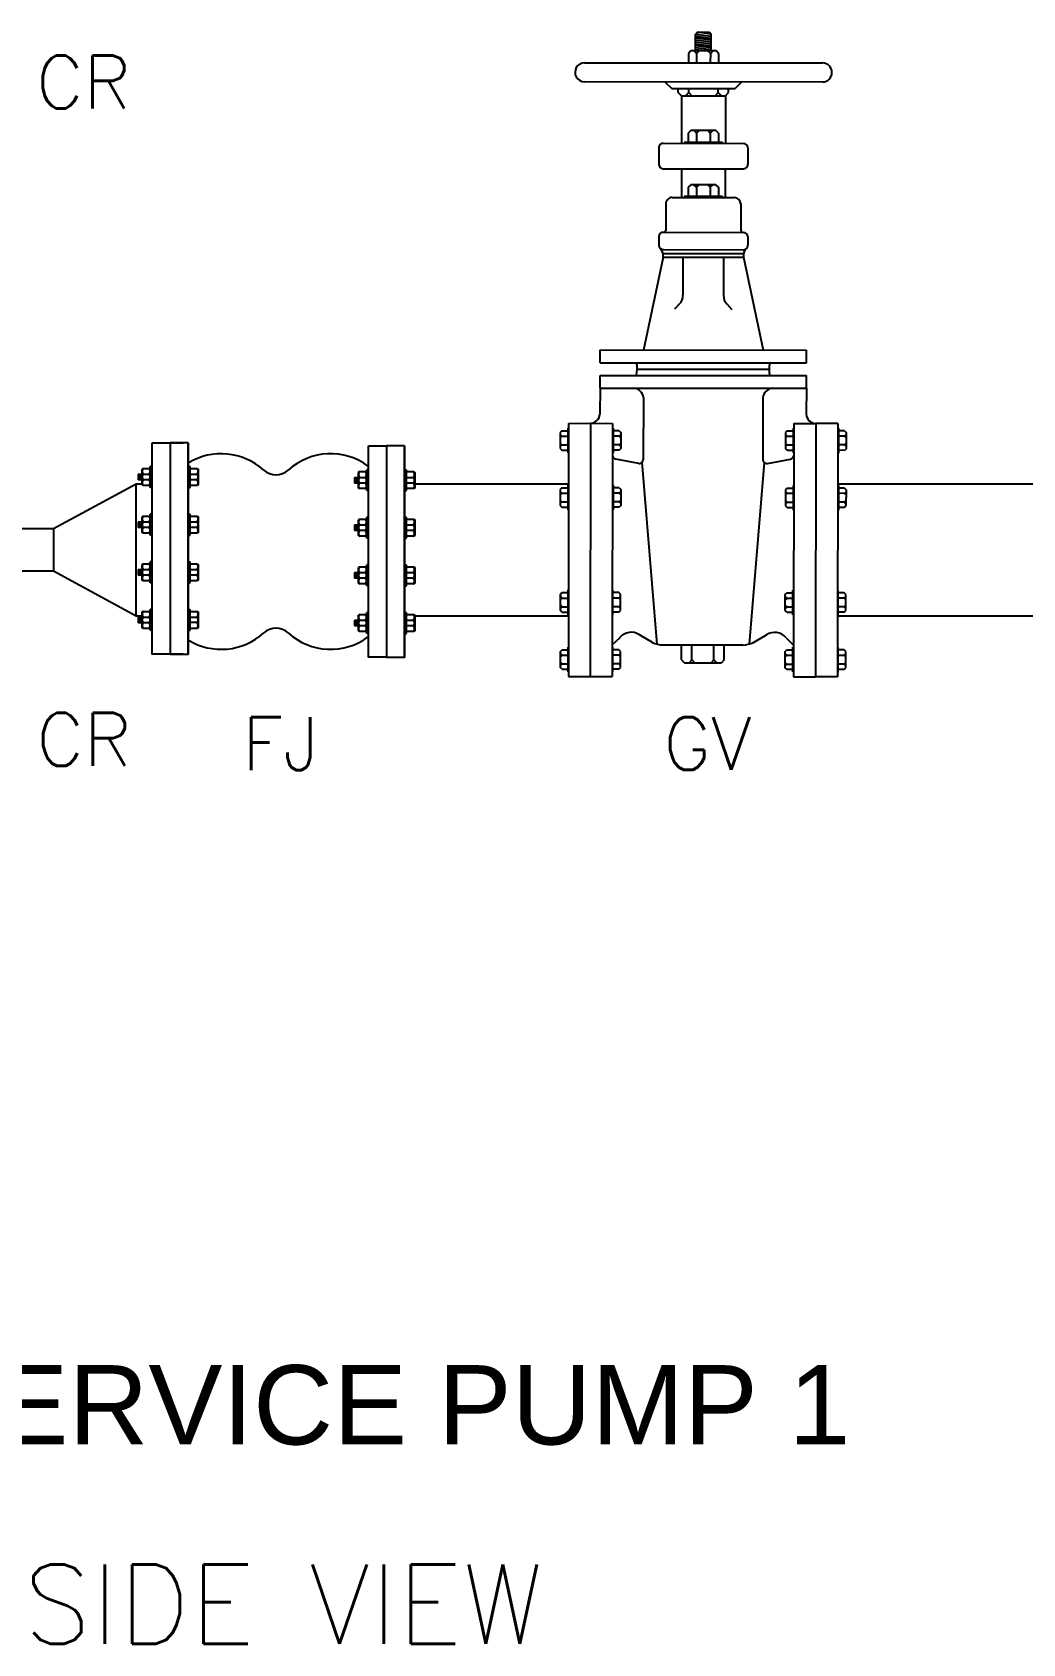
# Model space of a CAD drawing. Header units: inches. Extents: x 72601 to 92539, y -26779 to -15965.
# Drawn here: x 81039 to 81975, y -19806 to -18282 of the extents above; entities that cross this region are included whole.
import ezdxf

# ---------------------------------------------------------------- set-up
doc = ezdxf.new("R2010")
doc.units = ezdxf.units.IN
doc.header["$MEASUREMENT"] = 0
doc.layers.add('FENCE', color=1, linetype='Continuous')
doc.layers.add('M-X-BKGD', color=8, linetype='Continuous')
doc.styles.add('SIMS', font='simplex.shx')
doc.styles.get("Standard").update_dxf_attribs({"font": 'arial.ttf'})

msp = doc.modelspace()

# ---------------------------------------------------------------- linework, layer by layer
at = {"layer": 'M-X-BKGD', "linetype": 'Continuous'}
for p, q in [((81667.9, -18281.9), (81666.1, -18283.7)), ((81666.1, -18299.6), (81666.1, -18283.7)), ((81680.3, -18283.6), (81667.9, -18281.9)), ((81667.9, -18281.9), (81679.1, -18281.9)), ((81679.1, -18281.9), (81680.9, -18283.7)), ((81680.9, -18299.6), (81680.9, -18283.7)), ((81666.7, -18283.8), (81680.3, -18285.6)), ((81666.7, -18285.5), (81680.3, -18287.4)), ((81666.7, -18287.3), (81680.3, -18289.2)), ((81666.7, -18289.1), (81680.3, -18291)), ((81666.7, -18290.9), (81680.3, -18292.8)), ((81666.7, -18292.7), (81680.3, -18294.6)), ((81666.7, -18294.5), (81680.3, -18296.4)), ((81666.7, -18296.3), (81680.3, -18298.2)), ((81666.7, -18298.1), (81677.3, -18299.6)), ((81561, -18310.7), (81786, -18310.9)), ((81661.6, -18299.6), (81659.2, -18302)), ((81659.2, -18302), (81659.2, -18310.8)), ((81685.4, -18299.6), (81661.6, -18299.6)), ((81667, -18302), (81664.6, -18299.6)), ((81667, -18302), (81669.4, -18299.6)), ((81667, -18302), (81667, -18310.8)), ((81680, -18302), (81677.6, -18299.6)), ((81680, -18302), (81679.9, -18310.8)), ((81680, -18302), (81682.3, -18299.6)), ((81687.8, -18302), (81685.4, -18299.6)), ((81687.8, -18302), (81687.8, -18310.8)), ((81561, -18328.6), (81786, -18328.8)), ((81637.1, -18328.7), (81643.5, -18335.1)), ((81709.9, -18328.8), (81703.5, -18335.2)), ((81643.5, -18335.1), (81703.5, -18335.2)), ((81649.7, -18339), (81649.7, -18335.2)), ((81652.7, -18341.9), (81649.7, -18339)), ((81652.7, -18341.9), (81694.2, -18342)), ((81652.7, -18341.9), (81652.7, -18387)), ((81659.5, -18339), (81656.5, -18342)), ((81659.5, -18339), (81659.5, -18335.2)), ((81659.5, -18339), (81662.5, -18342)), ((81687.4, -18339), (81684.4, -18342)), ((81687.4, -18339), (81687.4, -18335.2)), ((81687.4, -18339), (81690.4, -18342)), ((81694.2, -18342), (81697.2, -18339)), ((81694.2, -18342), (81694.2, -18387)), ((81697.2, -18339), (81697.2, -18335.2)), ((81661.5, -18374.8), (81659.1, -18377.2)), ((81685.3, -18374.8), (81661.5, -18374.8)), ((81667, -18377.2), (81664.6, -18374.8)), ((81667, -18377.2), (81669.3, -18374.8)), ((81679.9, -18377.2), (81677.5, -18374.8)), ((81679.9, -18377.2), (81682.3, -18374.8)), ((81687.7, -18377.2), (81685.3, -18374.8)), ((81635.5, -18386.9), (81711.3, -18387)), ((81691.6, -18386.1), (81655.2, -18386)), ((81655.2, -18386), (81655.2, -18387)), ((81659.1, -18377.2), (81659.1, -18386)), ((81667, -18377.2), (81666.9, -18386)), ((81679.9, -18377.2), (81679.9, -18386)), ((81687.7, -18377.2), (81687.7, -18386.1)), ((81691.6, -18386.1), (81691.6, -18387)), ((81631.3, -18391.1), (81631.3, -18406.7)), ((81715.5, -18391.2), (81715.5, -18406.8)), ((81635.5, -18410.9), (81711.3, -18410.9)), ((81652.6, -18410.9), (81652.6, -18438.2)), ((81694.1, -18410.9), (81694.1, -18438.2)), ((81661.5, -18426), (81659.1, -18428.4)), ((81659.1, -18428.4), (81659.1, -18437.2)), ((81685.3, -18426.1), (81661.5, -18426)), ((81666.9, -18428.4), (81664.5, -18426)), ((81666.9, -18428.4), (81669.3, -18426)), ((81666.9, -18428.4), (81666.9, -18437.2)), ((81679.8, -18428.4), (81677.5, -18426)), ((81679.8, -18428.4), (81682.2, -18426.1)), ((81679.8, -18428.4), (81679.8, -18437.3)), ((81687.7, -18428.4), (81685.3, -18426.1)), ((81687.7, -18428.4), (81687.7, -18437.3)), ((81638, -18444.1), (81637.9, -18469.3)), ((81644, -18438.2), (81702.8, -18438.2)), ((81691.6, -18437.3), (81655.2, -18437.2)), ((81655.2, -18437.2), (81655.2, -18438.2)), ((81691.6, -18437.3), (81691.6, -18438.2)), ((81708.8, -18444.2), (81708.7, -18469.4)), ((81631.2, -18475.2), (81631.2, -18483.2)), ((81635.4, -18471), (81711.3, -18471.1)), ((81715.4, -18475.3), (81715.4, -18483.3)), ((81635.4, -18494.5), (81616.7, -18582.4)), ((81635.2, -18491), (81711.4, -18491)), ((81635.4, -18487.4), (81711.2, -18487.5)), ((81635.4, -18494.5), (81711.2, -18494.6)), ((81654.1, -18494.5), (81654.1, -18530.6)), ((81692.5, -18494.6), (81692.5, -18530.7)), ((81711.2, -18494.6), (81729.8, -18582.5)), ((81650.9, -18538.7), (81646.2, -18543.8)), ((81695.6, -18538.7), (81700.3, -18543.9)), ((81575.7, -18582.3), (81770.8, -18582.5)), ((81575.7, -18594.3), (81575.7, -18582.3)), ((81770.8, -18594.5), (81770.8, -18582.5)), ((81575.7, -18594.3), (81770.8, -18594.5)), ((81610.9, -18600.3), (81735.6, -18600.4)), ((81575.7, -18618.3), (81575.6, -18642.9)), ((81575.7, -18606.3), (81770.8, -18606.5)), ((81575.7, -18618.3), (81575.7, -18606.3)), ((81575.7, -18618.3), (81770.8, -18618.4)), ((81770.8, -18618.4), (81770.7, -18643.1)), ((81770.8, -18618.4), (81770.8, -18606.5)), ((81616.7, -18627.3), (81616.6, -18685.6)), ((81729.7, -18627.4), (81729.7, -18685.7)), ((81539.6, -18658.6), (81538, -18660.2)), ((81538, -18660.2), (81538.1, -18675.4)), ((81539.6, -18663.7), (81538, -18662.1)), ((81539.6, -18663.7), (81538, -18665.2)), ((81539.6, -18658.6), (81545.2, -18658.6)), ((81539.6, -18663.7), (81545.2, -18663.7)), ((81545.2, -18656.1), (81545.8, -18656.1)), ((81545.2, -18656.1), (81545.2, -18679.5)), ((81545.8, -18651.7), (81566.6, -18651.6)), ((81545.8, -18651.7), (81546, -18891)), ((81566.6, -18651.6), (81566.4, -18891)), ((81566.6, -18651.6), (81566.4, -18891)), ((81566.6, -18651.6), (81587.5, -18651.7)), ((81587.5, -18651.7), (81587.3, -18891)), ((81588.1, -18656.1), (81587.5, -18656.1)), ((81588.1, -18656.1), (81588, -18679.5)), ((81593.7, -18658.6), (81588.1, -18658.6)), ((81593.7, -18663.7), (81588.1, -18663.7)), ((81593.7, -18658.6), (81595.2, -18660.2)), ((81593.7, -18663.7), (81595.2, -18662.1)), ((81593.7, -18663.7), (81595.2, -18665.2)), ((81595.2, -18660.2), (81595.2, -18675.4)), ((81752.6, -18658.8), (81751.1, -18660.3)), ((81751.1, -18660.3), (81751.1, -18675.6)), ((81752.6, -18663.8), (81751.1, -18662.3)), ((81752.6, -18663.8), (81751.1, -18665.3)), ((81752.6, -18658.8), (81758.3, -18658.8)), ((81752.6, -18663.8), (81758.3, -18663.8)), ((81758.3, -18656.3), (81758.2, -18679.6)), ((81758.3, -18656.3), (81758.9, -18656.3)), ((81758.9, -18651.8), (81758.7, -18891.2)), ((81758.9, -18651.8), (81779.7, -18651.8)), ((81779.7, -18651.8), (81779.5, -18891.2)), ((81779.7, -18651.8), (81779.5, -18891.2)), ((81800.5, -18651.8), (81779.7, -18651.8)), ((81800.5, -18651.8), (81800.3, -18891.2)), ((81801.1, -18656.3), (81800.5, -18656.3)), ((81801.1, -18656.3), (81801.1, -18679.7)), ((81806.8, -18658.8), (81801.1, -18658.8)), ((81806.8, -18663.9), (81801.1, -18663.8)), ((81806.8, -18658.8), (81808.3, -18660.4)), ((81806.8, -18663.9), (81808.3, -18662.3)), ((81806.8, -18663.9), (81808.3, -18665.4)), ((81808.3, -18660.4), (81808.3, -18675.6)), ((81169.2, -18670), (81169.2, -18870)), ((81539.6, -18671.9), (81538, -18670.4)), ((81539.6, -18671.9), (81538.1, -18673.5)), ((81538.1, -18675.4), (81539.6, -18677)), ((81539.6, -18671.9), (81545.2, -18671.9)), ((81539.6, -18677), (81545.2, -18677)), ((81545.2, -18679.5), (81545.8, -18679.5)), ((81588, -18679.5), (81587.5, -18679.5)), ((81593.7, -18671.9), (81588.1, -18671.9)), ((81593.7, -18677), (81588.1, -18677)), ((81593.7, -18671.9), (81595.2, -18670.4)), ((81593.7, -18671.9), (81595.2, -18673.5)), ((81595.2, -18675.4), (81593.7, -18677)), ((81752.6, -18672.1), (81751.1, -18670.6)), ((81752.6, -18672.1), (81751.1, -18673.6)), ((81751.1, -18675.6), (81752.6, -18677.1)), ((81752.6, -18672.1), (81758.3, -18672.1)), ((81752.6, -18677.1), (81758.2, -18677.1)), ((81758.2, -18679.6), (81758.8, -18679.6)), ((81801.1, -18679.7), (81800.5, -18679.7)), ((81806.8, -18672.1), (81801.1, -18672.1)), ((81806.8, -18677.2), (81801.1, -18677.1)), ((81806.8, -18672.1), (81808.3, -18670.6)), ((81806.8, -18672.1), (81808.3, -18673.7)), ((81808.3, -18675.6), (81806.8, -18677.2)), ((81143.3, -18694.4), (81142.7, -18695)), ((81142.7, -18709.9), (81142.7, -18695)), ((81143.3, -18694.4), (81149.8, -18694.4)), ((81149.8, -18694.4), (81150.4, -18695)), ((81150.4, -18712.3), (81150.4, -18692.6)), ((81152.2, -18692.6), (81150.4, -18692.6)), ((81150.4, -18695), (81150.4, -18709.9)), ((81186.2, -18692.6), (81188, -18692.6)), ((81188, -18712.3), (81188, -18692.6)), ((81188.7, -18694.4), (81188, -18695)), ((81188.7, -18694.4), (81195.1, -18694.4)), ((81195.1, -18694.4), (81195.8, -18695)), ((81195.8, -18695), (81195.8, -18709.9)), ((81612.3, -18689.5), (81590.6, -18685.4)), ((81615.3, -18688.5), (81629.4, -18860.3)), ((81731, -18688.6), (81716.6, -18860.3)), ((81733.9, -18689.6), (81755.7, -18685.6)), ((81138.8, -18699.8), (81142.7, -18699.8)), ((81142.7, -18705.2), (81138.8, -18705.2)), ((81143.3, -18710.5), (81142.7, -18709.9)), ((81144, -18699.8), (81149.1, -18699.8)), ((81149.1, -18705.2), (81144, -18705.2)), ((81150.4, -18709.9), (81149.8, -18710.5)), ((81188, -18699.8), (81194.5, -18699.8)), ((81194.5, -18705.1), (81188, -18705.1)), ((81188.7, -18710.5), (81188, -18709.9)), ((81195.8, -18709.9), (81195.1, -18710.5)), ((81343.5, -18702.7), (81347.3, -18702.7)), ((81347.3, -18708.1), (81343.5, -18708.1)), ((81347.9, -18697.3), (81347.3, -18698)), ((81347.3, -18712.8), (81347.3, -18698)), ((81347.9, -18697.3), (81354.4, -18697.3)), ((81348.6, -18702.7), (81353.7, -18702.7)), ((81353.7, -18708.1), (81348.6, -18708.1)), ((81354.4, -18697.3), (81355, -18698)), ((81355, -18715.2), (81355, -18695.5)), ((81356.8, -18695.5), (81355, -18695.5)), ((81355, -18698), (81355, -18712.8)), ((81390.9, -18695.5), (81392.6, -18695.5)), ((81392.6, -18715.2), (81392.6, -18695.5)), ((81393.3, -18697.3), (81392.6, -18698)), ((81392.6, -18702.7), (81399.1, -18702.7)), ((81399.1, -18708.1), (81392.6, -18708.1)), ((81393.3, -18697.3), (81399.7, -18697.3)), ((81399.7, -18697.3), (81400.4, -18698)), ((81400.4, -18698), (81400.4, -18712.8)), ((81545.3, -18710.1), (81545.3, -18733.5)), ((81545.3, -18710.1), (81545.9, -18710.1)), ((81588, -18710.1), (81587.4, -18710.1)), ((81588, -18710.1), (81588, -18733.5)), ((81758.2, -18710.3), (81758.2, -18733.6)), ((81758.2, -18710.3), (81758.8, -18710.3)), ((81149.8, -18710.5), (81143.3, -18710.5)), ((81152.2, -18712.3), (81150.4, -18712.3)), ((81186.2, -18712.3), (81188, -18712.3)), ((81195.1, -18710.5), (81188.7, -18710.5)), ((81347.9, -18713.4), (81347.3, -18712.8)), ((81354.4, -18713.4), (81347.9, -18713.4)), ((81355, -18712.8), (81354.4, -18713.4)), ((81356.8, -18715.2), (81355, -18715.2)), ((81390.9, -18715.2), (81392.6, -18715.2)), ((81393.3, -18713.4), (81392.6, -18712.8)), ((81399.7, -18713.4), (81393.3, -18713.4)), ((81400.4, -18712.8), (81399.7, -18713.4)), ((81539.6, -18712.7), (81538.1, -18714.2)), ((81538.1, -18714.2), (81538.1, -18729.4)), ((81539.6, -18717.7), (81538.1, -18716.1)), ((81539.6, -18717.7), (81538.1, -18719.2)), ((81539.6, -18726), (81538.1, -18724.4)), ((81539.6, -18712.7), (81545.3, -18712.6)), ((81539.6, -18717.7), (81545.3, -18717.7)), ((81593.7, -18712.7), (81588, -18712.6)), ((81593.7, -18717.7), (81588, -18717.7)), ((81593.7, -18712.7), (81595.2, -18714.2)), ((81593.7, -18717.7), (81595.2, -18716.1)), ((81593.7, -18717.7), (81595.2, -18719.2)), ((81593.7, -18726), (81595.2, -18724.4)), ((81595.2, -18714.2), (81595.2, -18729.4)), ((81752.6, -18712.8), (81751, -18714.3)), ((81751, -18714.3), (81751, -18729.6)), ((81752.6, -18717.8), (81751, -18716.3)), ((81752.6, -18717.8), (81751, -18719.3)), ((81752.5, -18726.1), (81751, -18724.6)), ((81752.6, -18712.8), (81758.2, -18712.8)), ((81752.6, -18717.8), (81758.2, -18717.8)), ((81801.1, -18710.3), (81800.5, -18710.3)), ((81801.1, -18710.3), (81801.1, -18733.7)), ((81806.7, -18712.8), (81801.1, -18712.8)), ((81806.7, -18717.9), (81801.1, -18717.8)), ((81806.7, -18712.8), (81808.3, -18714.4)), ((81806.7, -18717.9), (81808.3, -18716.3)), ((81806.7, -18717.9), (81808.3, -18719.4)), ((81806.7, -18726.1), (81808.2, -18724.6)), ((81808.3, -18714.4), (81808.2, -18729.6)), ((81143.3, -18739.4), (81142.7, -18740)), ((81142.7, -18754.9), (81142.7, -18740)), ((81143.3, -18739.4), (81149.8, -18739.4)), ((81149.8, -18739.4), (81150.4, -18740)), ((81150.4, -18757.3), (81150.4, -18737.6)), ((81152.2, -18737.6), (81150.4, -18737.6)), ((81150.4, -18740), (81150.4, -18754.9)), ((81186.2, -18737.6), (81188, -18737.6)), ((81188, -18757.3), (81188, -18737.6)), ((81188.7, -18739.4), (81188, -18740)), ((81188.7, -18739.4), (81195.1, -18739.4)), ((81195.1, -18739.4), (81195.8, -18740)), ((81195.8, -18740), (81195.8, -18754.9)), ((81355, -18760.2), (81355, -18740.5)), ((81356.8, -18740.5), (81355, -18740.5)), ((81390.9, -18740.5), (81392.6, -18740.5)), ((81392.6, -18760.2), (81392.6, -18740.5)), ((81539.6, -18726), (81538.1, -18727.5)), ((81538.1, -18729.4), (81539.6, -18731)), ((81539.6, -18726), (81545.3, -18725.9)), ((81539.6, -18731), (81545.3, -18731)), ((81545.3, -18733.5), (81545.9, -18733.5)), ((81588, -18733.5), (81587.4, -18733.5)), ((81593.7, -18726), (81588, -18725.9)), ((81593.7, -18731), (81588, -18731)), ((81593.7, -18726), (81595.2, -18727.5)), ((81595.2, -18729.4), (81593.7, -18731)), ((81752.5, -18726.1), (81751, -18727.6)), ((81751, -18729.6), (81752.5, -18731.1)), ((81752.5, -18726.1), (81758.2, -18726.1)), ((81752.5, -18731.1), (81758.2, -18731.1)), ((81758.2, -18733.6), (81758.8, -18733.6)), ((81801.1, -18733.7), (81800.5, -18733.7)), ((81806.7, -18726.1), (81801.1, -18726.1)), ((81806.7, -18731.2), (81801.1, -18731.2)), ((81806.7, -18726.1), (81808.2, -18727.7)), ((81808.2, -18729.6), (81806.7, -18731.2)), ((81138.8, -18744.8), (81142.7, -18744.8)), ((81142.7, -18750.2), (81138.8, -18750.2)), ((81143.3, -18755.5), (81142.7, -18754.9)), ((81149.8, -18755.5), (81143.3, -18755.5)), ((81144, -18744.8), (81149.1, -18744.8)), ((81149.1, -18750.2), (81144, -18750.2)), ((81150.4, -18754.9), (81149.8, -18755.5)), ((81188, -18744.8), (81194.5, -18744.8)), ((81194.5, -18750.1), (81188, -18750.1)), ((81188.7, -18755.5), (81188, -18754.9)), ((81195.1, -18755.5), (81188.7, -18755.5)), ((81195.8, -18754.9), (81195.1, -18755.5)), ((81343.5, -18747.7), (81347.3, -18747.7)), ((81347.3, -18753.1), (81343.5, -18753.1)), ((81347.9, -18742.3), (81347.3, -18743)), ((81347.3, -18757.8), (81347.3, -18743)), ((81347.9, -18742.3), (81354.4, -18742.3)), ((81348.6, -18747.7), (81353.7, -18747.7)), ((81353.7, -18753.1), (81348.6, -18753.1)), ((81354.4, -18742.3), (81355, -18743)), ((81355, -18743), (81355, -18757.8)), ((81393.3, -18742.3), (81392.6, -18743)), ((81392.6, -18747.7), (81399.1, -18747.7)), ((81399.1, -18753.1), (81392.6, -18753.1)), ((81393.3, -18742.3), (81399.7, -18742.3)), ((81399.7, -18742.3), (81400.4, -18743)), ((81400.4, -18743), (81400.4, -18757.8)), ((81152.2, -18757.3), (81150.4, -18757.3)), ((81186.2, -18757.3), (81188, -18757.3)), ((81347.9, -18758.4), (81347.3, -18757.8)), ((81354.4, -18758.4), (81347.9, -18758.4)), ((81355, -18757.8), (81354.4, -18758.4)), ((81356.8, -18760.2), (81355, -18760.2)), ((81390.9, -18760.2), (81392.6, -18760.2)), ((81393.3, -18758.4), (81392.6, -18757.8)), ((81399.7, -18758.4), (81393.3, -18758.4)), ((81400.4, -18757.8), (81399.7, -18758.4)), ((81143.3, -18784.4), (81142.7, -18785)), ((81142.7, -18799.9), (81142.7, -18785)), ((81143.3, -18784.4), (81149.8, -18784.4)), ((81149.8, -18784.4), (81150.4, -18785)), ((81150.4, -18802.3), (81150.4, -18782.6)), ((81152.2, -18782.6), (81150.4, -18782.6)), ((81150.4, -18785), (81150.4, -18799.9)), ((81186.2, -18782.6), (81188, -18782.6)), ((81188, -18802.3), (81188, -18782.6)), ((81188.7, -18784.4), (81188, -18785)), ((81188.7, -18784.4), (81195.1, -18784.4)), ((81195.1, -18784.4), (81195.8, -18785)), ((81195.8, -18785), (81195.8, -18799.9)), ((81355, -18805.2), (81355, -18785.5)), ((81356.8, -18785.5), (81355, -18785.5)), ((81390.9, -18785.5), (81392.6, -18785.5)), ((81392.6, -18805.2), (81392.6, -18785.5)), ((81138.8, -18789.8), (81142.7, -18789.8)), ((81142.7, -18795.2), (81138.8, -18795.2)), ((81143.3, -18800.5), (81142.7, -18799.9)), ((81149.8, -18800.5), (81143.3, -18800.5)), ((81144, -18789.8), (81149.1, -18789.8)), ((81149.1, -18795.2), (81144, -18795.2)), ((81150.4, -18799.9), (81149.8, -18800.5)), ((81188, -18789.8), (81194.5, -18789.8)), ((81194.5, -18795.1), (81188, -18795.1)), ((81188.7, -18800.5), (81188, -18799.9)), ((81195.1, -18800.5), (81188.7, -18800.5)), ((81195.8, -18799.9), (81195.1, -18800.5)), ((81343.5, -18792.7), (81347.3, -18792.7)), ((81347.3, -18798.1), (81343.5, -18798.1)), ((81347.9, -18787.3), (81347.3, -18788)), ((81347.3, -18802.8), (81347.3, -18788)), ((81347.9, -18787.3), (81354.4, -18787.3)), ((81348.6, -18792.7), (81353.7, -18792.7)), ((81353.7, -18798.1), (81348.6, -18798.1)), ((81354.4, -18787.3), (81355, -18788)), ((81355, -18788), (81355, -18802.8)), ((81393.3, -18787.3), (81392.6, -18788)), ((81392.6, -18792.7), (81399.1, -18792.7)), ((81399.1, -18798.1), (81392.6, -18798.1)), ((81393.3, -18787.3), (81399.7, -18787.3)), ((81399.7, -18787.3), (81400.4, -18788)), ((81400.4, -18788), (81400.4, -18802.8)), ((81152.2, -18802.3), (81150.4, -18802.3)), ((81186.2, -18802.3), (81188, -18802.3)), ((81347.9, -18803.4), (81347.3, -18802.8)), ((81354.4, -18803.4), (81347.9, -18803.4)), ((81355, -18802.8), (81354.4, -18803.4)), ((81356.8, -18805.2), (81355, -18805.2)), ((81390.9, -18805.2), (81392.6, -18805.2)), ((81393.3, -18803.4), (81392.6, -18802.8)), ((81399.7, -18803.4), (81393.3, -18803.4)), ((81400.4, -18802.8), (81399.7, -18803.4)), ((81538.2, -18813.3), (81539.7, -18811.7)), ((81538.2, -18828.5), (81538.2, -18813.3)), ((81539.7, -18816.8), (81538.2, -18815.2)), ((81539.7, -18816.8), (81538.2, -18818.3)), ((81539.7, -18811.7), (81545.4, -18811.7)), ((81539.7, -18816.8), (81545.4, -18816.8)), ((81545.4, -18809.2), (81546, -18809.2)), ((81545.4, -18832.6), (81545.4, -18809.2)), ((81587.9, -18809.2), (81587.3, -18809.2)), ((81587.9, -18832.6), (81587.9, -18809.2)), ((81593.6, -18811.7), (81587.9, -18811.7)), ((81593.6, -18816.8), (81587.9, -18816.8)), ((81595.1, -18813.3), (81593.6, -18811.7)), ((81593.6, -18816.8), (81595.1, -18815.2)), ((81593.6, -18816.8), (81595.1, -18818.3)), ((81595.1, -18828.5), (81595.1, -18813.3)), ((81750.9, -18813.4), (81752.5, -18811.9)), ((81750.9, -18828.7), (81750.9, -18813.4)), ((81752.5, -18816.9), (81750.9, -18815.4)), ((81752.5, -18816.9), (81750.9, -18818.4)), ((81752.5, -18811.9), (81758.1, -18811.9)), ((81752.5, -18816.9), (81758.1, -18816.9)), ((81758.1, -18809.4), (81758.7, -18809.4)), ((81758.1, -18832.7), (81758.1, -18809.4)), ((81801, -18809.4), (81800.4, -18809.4)), ((81801, -18832.8), (81801, -18809.4)), ((81806.6, -18811.9), (81801, -18811.9)), ((81806.6, -18817), (81801, -18816.9)), ((81808.2, -18813.5), (81806.6, -18811.9)), ((81806.6, -18817), (81808.2, -18815.4)), ((81806.6, -18817), (81808.2, -18818.5)), ((81808.2, -18828.7), (81808.2, -18813.5)), ((81143.3, -18829.4), (81142.7, -18830)), ((81142.7, -18844.9), (81142.7, -18830)), ((81143.3, -18829.4), (81149.8, -18829.4)), ((81149.8, -18829.4), (81150.4, -18830)), ((81150.4, -18847.3), (81150.4, -18827.6)), ((81152.2, -18827.6), (81150.4, -18827.6)), ((81150.4, -18830), (81150.4, -18844.9)), ((81186.2, -18827.6), (81188, -18827.6)), ((81188, -18847.3), (81188, -18827.6)), ((81188.7, -18829.4), (81188, -18830)), ((81188.7, -18829.4), (81195.1, -18829.4)), ((81195.1, -18829.4), (81195.8, -18830)), ((81195.8, -18830), (81195.8, -18844.9)), ((81355, -18850.2), (81355, -18830.5)), ((81356.8, -18830.5), (81355, -18830.5)), ((81390.9, -18830.5), (81392.6, -18830.5)), ((81392.6, -18850.2), (81392.6, -18830.5)), ((81539.7, -18825.1), (81538.2, -18823.5)), ((81539.7, -18825.1), (81538.2, -18826.6)), ((81539.7, -18830.1), (81538.2, -18828.5)), ((81539.7, -18825.1), (81545.4, -18825)), ((81539.7, -18830.1), (81545.4, -18830.1)), ((81593.6, -18825.1), (81587.9, -18825)), ((81593.6, -18830.1), (81587.9, -18830.1)), ((81593.6, -18825.1), (81595.1, -18823.5)), ((81593.6, -18825.1), (81595.1, -18826.6)), ((81593.6, -18830.1), (81595.1, -18828.5)), ((81752.5, -18825.2), (81750.9, -18823.7)), ((81752.5, -18825.2), (81750.9, -18826.7)), ((81752.5, -18830.2), (81750.9, -18828.7)), ((81752.5, -18825.2), (81758.1, -18825.2)), ((81752.5, -18830.2), (81758.1, -18830.2)), ((81806.6, -18825.2), (81801, -18825.2)), ((81806.6, -18830.3), (81801, -18830.3)), ((81806.6, -18825.2), (81808.2, -18823.7)), ((81806.6, -18825.2), (81808.2, -18826.8)), ((81806.6, -18830.3), (81808.2, -18828.7)), ((81138.8, -18834.8), (81142.7, -18834.8)), ((81142.7, -18840.2), (81138.8, -18840.2)), ((81143.3, -18845.5), (81142.7, -18844.9)), ((81149.8, -18845.5), (81143.3, -18845.5)), ((81144, -18834.8), (81149.1, -18834.8)), ((81149.1, -18840.2), (81144, -18840.2)), ((81150.4, -18844.9), (81149.8, -18845.5)), ((81152.2, -18847.3), (81150.4, -18847.3)), ((81186.2, -18847.3), (81188, -18847.3)), ((81188, -18834.8), (81194.5, -18834.8)), ((81194.5, -18840.1), (81188, -18840.1)), ((81188.7, -18845.5), (81188, -18844.9)), ((81195.1, -18845.5), (81188.7, -18845.5)), ((81195.8, -18844.9), (81195.1, -18845.5)), ((81343.5, -18837.7), (81347.3, -18837.7)), ((81347.3, -18843.1), (81343.5, -18843.1)), ((81347.9, -18832.3), (81347.3, -18833)), ((81347.3, -18847.8), (81347.3, -18833)), ((81347.9, -18832.3), (81354.4, -18832.3)), ((81348.6, -18837.7), (81353.7, -18837.7)), ((81353.7, -18843.1), (81348.6, -18843.1)), ((81354.4, -18832.3), (81355, -18833)), ((81355, -18833), (81355, -18847.8)), ((81393.3, -18832.3), (81392.6, -18833)), ((81392.6, -18837.7), (81399.1, -18837.7)), ((81399.1, -18843.1), (81392.6, -18843.1)), ((81393.3, -18832.3), (81399.7, -18832.3)), ((81399.7, -18832.3), (81400.4, -18833)), ((81400.4, -18833), (81400.4, -18847.8)), ((81545.4, -18832.6), (81546, -18832.6)), ((81587.9, -18832.6), (81587.3, -18832.6)), ((81758.1, -18832.7), (81758.7, -18832.7)), ((81801, -18832.8), (81800.4, -18832.8)), ((81347.9, -18848.4), (81347.3, -18847.8)), ((81354.4, -18848.4), (81347.9, -18848.4)), ((81355, -18847.8), (81354.4, -18848.4)), ((81356.8, -18850.2), (81355, -18850.2)), ((81390.9, -18850.2), (81392.6, -18850.2)), ((81393.3, -18848.4), (81392.6, -18847.8)), ((81399.7, -18848.4), (81393.3, -18848.4)), ((81400.4, -18847.8), (81399.7, -18848.4)), ((81594.4, -18854.3), (81587.3, -18861.1)), ((81625.2, -18858.7), (81612.9, -18851.6)), ((81635.2, -18861.2), (81710.8, -18861.2)), ((81652.8, -18875.4), (81652.8, -18861.2)), ((81662.6, -18875.4), (81662.6, -18861.2)), ((81683.3, -18875.4), (81683.3, -18861.2)), ((81693.2, -18875.4), (81693.2, -18861.2)), ((81720.7, -18858.8), (81733.1, -18851.7)), ((81751.6, -18854.4), (81758.7, -18861.3)), ((81538.2, -18867.3), (81539.8, -18865.8)), ((81538.2, -18882.5), (81538.2, -18867.3)), ((81539.8, -18870.8), (81538.2, -18869.2)), ((81539.8, -18870.8), (81538.2, -18872.3)), ((81539.8, -18879.1), (81538.2, -18877.5)), ((81539.8, -18865.8), (81545.4, -18865.7)), ((81539.8, -18870.8), (81545.4, -18870.8)), ((81545.4, -18886.6), (81545.4, -18863.2)), ((81545.4, -18863.2), (81546, -18863.2)), ((81587.9, -18863.2), (81587.3, -18863.2)), ((81587.9, -18886.6), (81587.9, -18863.2)), ((81593.5, -18865.8), (81587.9, -18865.7)), ((81593.5, -18870.8), (81587.9, -18870.8)), ((81595.1, -18867.3), (81593.5, -18865.8)), ((81593.5, -18870.8), (81595.1, -18869.2)), ((81593.5, -18870.8), (81595.1, -18872.3)), ((81593.5, -18879.1), (81595.1, -18877.5)), ((81595, -18882.5), (81595.1, -18867.3)), ((81652.8, -18875.4), (81655.8, -18878.4)), ((81662.6, -18875.4), (81659.6, -18878.4)), ((81662.6, -18875.4), (81665.6, -18878.4)), ((81683.3, -18875.4), (81680.3, -18878.4)), ((81683.3, -18875.4), (81686.3, -18878.4)), ((81693.2, -18875.4), (81690.2, -18878.4)), ((81750.9, -18867.4), (81752.4, -18865.9)), ((81750.9, -18882.7), (81750.9, -18867.4)), ((81752.4, -18870.9), (81750.9, -18869.4)), ((81752.4, -18870.9), (81750.9, -18872.4)), ((81752.4, -18879.2), (81750.9, -18877.7)), ((81752.4, -18865.9), (81758.1, -18865.9)), ((81752.4, -18870.9), (81758.1, -18870.9)), ((81758.1, -18863.4), (81758.7, -18863.4)), ((81758.1, -18886.7), (81758.1, -18863.4)), ((81800.9, -18863.4), (81800.3, -18863.4)), ((81800.9, -18886.8), (81800.9, -18863.4)), ((81806.6, -18865.9), (81800.9, -18865.9)), ((81806.6, -18871), (81800.9, -18871)), ((81808.1, -18867.5), (81806.6, -18865.9)), ((81806.6, -18871), (81808.1, -18869.4)), ((81806.6, -18871), (81808.1, -18872.5)), ((81806.6, -18879.2), (81808.1, -18877.7)), ((81808.1, -18882.7), (81808.1, -18867.5)), ((81539.8, -18879.1), (81538.2, -18880.6)), ((81539.8, -18884.1), (81538.2, -18882.5)), ((81539.8, -18879.1), (81545.4, -18879)), ((81539.8, -18884.1), (81545.4, -18884.1)), ((81545.4, -18886.6), (81546, -18886.6)), ((81546, -18891), (81566.9, -18891)), ((81566.4, -18891), (81587.3, -18891)), ((81587.9, -18886.6), (81587.3, -18886.6)), ((81593.5, -18879.1), (81587.9, -18879)), ((81593.5, -18884.1), (81587.9, -18884.1)), ((81593.5, -18879.1), (81595, -18880.6)), ((81593.5, -18884.1), (81595, -18882.5)), ((81690.2, -18878.4), (81655.8, -18878.4)), ((81752.4, -18879.2), (81750.9, -18880.7)), ((81752.4, -18884.2), (81750.9, -18882.7)), ((81752.4, -18879.2), (81758.1, -18879.2)), ((81752.4, -18884.2), (81758.1, -18884.2)), ((81758.1, -18886.7), (81758.7, -18886.7)), ((81758.7, -18891.2), (81779.5, -18891.2)), ((81800.3, -18891.2), (81779.5, -18891.2)), ((81800.9, -18886.8), (81800.3, -18886.8)), ((81806.6, -18879.2), (81800.9, -18879.2)), ((81806.6, -18884.3), (81800.9, -18884.3)), ((81806.6, -18879.2), (81808.1, -18880.8)), ((81806.6, -18884.3), (81808.1, -18882.7))]:
    msp.add_line(p, q, dxfattribs=at)
at = {"layer": 'M-X-BKGD'}
for p, q in [((81156.9, -18670), (81181.6, -18670)), ((81186.2, -18670), (81186.2, -18710)), ((81186.2, -18670), (81186.2, -18680)), ((81390.9, -18672.9), (81390.9, -18712.9)), ((81390.9, -18672.9), (81390.9, -18682.9)), ((81186.2, -18680), (81186.2, -18725)), ((81356.8, -18853.3), (81356.8, -18692.4)), ((81390.9, -18682.9), (81390.9, -18727.9)), ((81058.8, -18751.2), (81136.9, -18708.8)), ((81136.9, -18833.8), (81136.9, -18708.8)), ((81136.9, -18708.8), (81142.7, -18708.8)), ((81138.8, -18699.8), (81138.8, -18705.2)), ((81186.2, -18710), (81186.2, -18750)), ((81343.5, -18702.7), (81343.5, -18708.1)), ((81400.4, -18708.9), (81545.3, -18708.9)), ((81800.4, -18709), (82070.5, -18709)), ((81186.2, -18725), (81186.2, -18770)), ((81390.9, -18712.9), (81390.9, -18752.9)), ((81545.9, -18721.4), (81545.9, -18821.4)), ((81390.9, -18727.9), (81390.9, -18772.9)), ((81018.8, -18751.2), (81058.8, -18751.2)), ((81058.8, -18751.2), (81058.8, -18791.2)), ((81138.8, -18744.8), (81138.8, -18750.2)), ((81186.2, -18750), (81186.2, -18790)), ((81343.5, -18747.7), (81343.5, -18753.1)), ((81390.9, -18752.9), (81390.9, -18792.9)), ((81186.2, -18770), (81186.2, -18815)), ((81390.9, -18772.9), (81390.9, -18817.9)), ((81018.8, -18791.2), (81058.8, -18791.2)), ((81058.8, -18791.2), (81136.9, -18833.8)), ((81138.8, -18789.8), (81138.8, -18795.2)), ((81186.2, -18790), (81186.2, -18830)), ((81343.5, -18792.7), (81343.5, -18798.1)), ((81390.9, -18792.9), (81390.9, -18832.9)), ((81186.2, -18815), (81186.2, -18860)), ((81186.2, -18830), (81186.2, -18870)), ((81390.9, -18817.9), (81390.9, -18862.9)), ((81136.9, -18833.8), (81142.7, -18833.8)), ((81138.8, -18834.8), (81138.8, -18840.2)), ((81343.5, -18837.7), (81343.5, -18843.1)), ((81390.9, -18832.9), (81390.9, -18872.9)), ((81546, -18833.9), (81400.4, -18833.9)), ((82070.5, -18833.9), (81801, -18833.9)), ((81186.2, -18860), (81186.2, -18870)), ((81181.6, -18870), (81156.9, -18870)), ((81390.9, -18862.9), (81390.9, -18872.9))]:
    msp.add_line(p, q, dxfattribs=at)
for points in [[(81152.2, -18670), (81169.2, -18670), (81169.2, -18869.9), (81152.2, -18869.9)], [(81186.2, -18670), (81169.2, -18670), (81169.2, -18869.9), (81186.2, -18869.9)], [(81356.8, -18672.9), (81373.8, -18672.9), (81373.8, -18872.8), (81356.8, -18872.8)], [(81356.8, -18672.9), (81373.8, -18672.9), (81373.8, -18872.8), (81356.8, -18872.8)], [(81390.9, -18672.9), (81373.8, -18672.9), (81373.8, -18872.8), (81390.9, -18872.8)], [(81390.9, -18672.9), (81373.8, -18672.9), (81373.8, -18872.8), (81390.9, -18872.8)]]:
    msp.add_lwpolyline(points, close=True, dxfattribs=at)
at = {"layer": 'M-X-BKGD', "linetype": 'Continuous'}
for centre, radius, start, end in [((81561, -18319.7), 8.98, 89.9481, 269.9481), ((81786, -18319.9), 8.98, 269.9481, 89.9481), ((81635.5, -18391.1), 4.19, 89.9481, 179.9481), ((81711.3, -18391.2), 4.19, 359.9481, 89.9481), ((81635.5, -18406.7), 4.19, 179.9481, 269.9481), ((81711.3, -18406.8), 4.19, 269.9481, 359.9481), ((81643.9, -18444.1), 5.98, 89.9481, 179.9481), ((81702.8, -18444.2), 5.98, 359.9481, 89.9481), ((81635.4, -18475.2), 4.19, 89.9481, 179.9481), ((81635.5, -18468.5), 2.51, 279.372, 342.55), ((81711.1, -18468.6), 2.51, 197.3463, 260.5243), ((81711.2, -18475.3), 4.19, 359.9481, 89.9481), ((81635.4, -18483.2), 4.19, 179.9481, 269.9481), ((81625.8, -18493.3), 9.72, 352.6067, 46.5588), ((81711.2, -18483.3), 4.19, 269.9481, 359.9481), ((81720.9, -18493.3), 9.72, 133.3375, 187.2896), ((81642.1, -18530.6), 12, 317.4269, 359.9481), ((81704.4, -18530.7), 12, 179.9481, 222.4694), ((81583.3, -18600.3), 27.5, 347.3954, 12.5009), ((81763.1, -18600.5), 27.5, 167.3954, 192.5009), ((81606.5, -18628.5), 10.3, 6.5036, 83.6574), ((81739.9, -18628.6), 10.3, 96.2389, 173.3927), ((81566.3, -18642.3), 9.32, 271.951, 356.5175), ((81780, -18642.5), 9.32, 183.3788, 267.9453), ((81146.2, -18697.1), 3.48, 129.3849, 230.6151), ((81146.9, -18697.1), 3.48, 309.3849, 50.6151), ((81217.5, -18740.1), 59.7, 47.6861, 121.5219), ((81192.3, -18697.1), 3.48, 309.3849, 50.6151), ((81320.9, -18740.1), 59.7, 53.0328, 132.3139), ((81591.8, -18681.3), 4.33, 184.3421, 253.786), ((81612.7, -18685.6), 3.95, 265.3494, 358.9141), ((81733.6, -18685.7), 3.95, 180.9822, 274.5469), ((81754.5, -18681.4), 4.33, 286.1103, 355.5542), ((81152.5, -18700.2), 12.8, 178.1407, 202.6587), ((81152.5, -18700.2), 12.2, 178.1407, 203.9319), ((81152.5, -18700.2), 11.5, 178.1407, 205.3626), ((81152.5, -18700.2), 10.9, 178.1407, 205.6381), ((81152.5, -18700.2), 10.2, 178.1407, 196.5975), ((81146.2, -18702.5), 3.48, 129.3849, 230.6151), ((81146.2, -18707.8), 3.48, 129.3849, 230.6151), ((81146.9, -18702.5), 3.48, 309.3849, 50.6151), ((81146.9, -18707.8), 3.48, 309.3849, 50.6151), ((81192.3, -18702.5), 3.48, 309.3849, 50.6151), ((81192.3, -18707.8), 3.48, 309.3849, 50.6151), ((81269.2, -18682.6), 17.7, 229.1589, 310.8411), ((81357.1, -18703.1), 12.8, 178.1407, 202.6587), ((81357.1, -18703.1), 12.2, 178.1407, 203.9319), ((81357.1, -18703.1), 11.5, 178.1407, 205.3626), ((81357.1, -18703.1), 10.9, 178.1407, 205.6381), ((81357.1, -18703.1), 10.2, 178.1407, 196.5975), ((81350.8, -18700), 3.48, 129.3849, 230.6151), ((81350.8, -18705.4), 3.48, 129.3849, 230.6151), ((81350.8, -18710.8), 3.48, 129.3849, 230.6151), ((81351.5, -18700), 3.48, 309.3849, 50.6151), ((81351.5, -18705.4), 3.48, 309.3849, 50.6151), ((81351.5, -18710.8), 3.48, 309.3849, 50.6151), ((81396.9, -18700), 3.48, 309.3849, 50.6151), ((81396.9, -18705.4), 3.48, 309.3849, 50.6151), ((81396.9, -18710.8), 3.48, 309.3849, 50.6151), ((81146.2, -18742.1), 3.48, 129.3849, 230.6151), ((81146.9, -18742.1), 3.48, 309.3849, 50.6151), ((81192.3, -18742.1), 3.48, 309.3849, 50.6151), ((81152.5, -18745.2), 12.8, 178.1407, 202.6587), ((81152.5, -18745.2), 12.2, 178.1407, 203.9319), ((81152.5, -18745.2), 11.5, 178.1407, 205.3626), ((81152.5, -18745.2), 10.9, 178.1407, 205.6381), ((81152.5, -18745.2), 10.2, 178.1407, 196.5975), ((81146.2, -18747.5), 3.48, 129.3849, 230.6151), ((81146.2, -18752.8), 3.48, 129.3849, 230.6151), ((81146.9, -18747.5), 3.48, 309.3849, 50.6151), ((81146.9, -18752.8), 3.48, 309.3849, 50.6151), ((81192.3, -18747.5), 3.48, 309.3849, 50.6151), ((81192.3, -18752.8), 3.48, 309.3849, 50.6151), ((81357.1, -18748.1), 12.8, 178.1407, 202.6587), ((81357.1, -18748.1), 12.2, 178.1407, 203.9319), ((81357.1, -18748.1), 11.5, 178.1407, 205.3626), ((81357.1, -18748.1), 10.9, 178.1407, 205.6381), ((81357.1, -18748.1), 10.2, 178.1407, 196.5975), ((81350.8, -18745), 3.48, 129.3849, 230.6151), ((81350.8, -18750.4), 3.48, 129.3849, 230.6151), ((81350.8, -18755.8), 3.48, 129.3849, 230.6151), ((81351.5, -18745), 3.48, 309.3849, 50.6151), ((81351.5, -18750.4), 3.48, 309.3849, 50.6151), ((81351.5, -18755.8), 3.48, 309.3849, 50.6151), ((81396.9, -18745), 3.48, 309.3849, 50.6151), ((81396.9, -18750.4), 3.48, 309.3849, 50.6151), ((81396.9, -18755.8), 3.48, 309.3849, 50.6151), ((81146.2, -18787.1), 3.48, 129.3849, 230.6151), ((81146.9, -18787.1), 3.48, 309.3849, 50.6151), ((81192.3, -18787.1), 3.48, 309.3849, 50.6151), ((81152.5, -18790.2), 12.8, 178.1407, 202.6587), ((81152.5, -18790.2), 12.2, 178.1407, 203.9319), ((81152.5, -18790.2), 11.5, 178.1407, 205.3626), ((81152.5, -18790.2), 10.9, 178.1407, 205.6381), ((81152.5, -18790.2), 10.2, 178.1407, 196.5975), ((81146.2, -18792.5), 3.48, 129.3849, 230.6151), ((81146.2, -18797.8), 3.48, 129.3849, 230.6151), ((81146.9, -18792.5), 3.48, 309.3849, 50.6151), ((81146.9, -18797.8), 3.48, 309.3849, 50.6151), ((81192.3, -18792.5), 3.48, 309.3849, 50.6151), ((81192.3, -18797.8), 3.48, 309.3849, 50.6151), ((81357.1, -18793.1), 12.8, 178.1407, 202.6587), ((81357.1, -18793.1), 12.2, 178.1407, 203.9319), ((81357.1, -18793.1), 11.5, 178.1407, 205.3626), ((81357.1, -18793.1), 10.9, 178.1407, 205.6381), ((81357.1, -18793.1), 10.2, 178.1407, 196.5975), ((81350.8, -18790), 3.48, 129.3849, 230.6151), ((81350.8, -18795.4), 3.48, 129.3849, 230.6151), ((81350.8, -18800.8), 3.48, 129.3849, 230.6151), ((81351.5, -18790), 3.48, 309.3849, 50.6151), ((81351.5, -18795.4), 3.48, 309.3849, 50.6151), ((81351.5, -18800.8), 3.48, 309.3849, 50.6151), ((81396.9, -18790), 3.48, 309.3849, 50.6151), ((81396.9, -18795.4), 3.48, 309.3849, 50.6151), ((81396.9, -18800.8), 3.48, 309.3849, 50.6151), ((81146.2, -18832.1), 3.48, 129.3849, 230.6151), ((81146.9, -18832.1), 3.48, 309.3849, 50.6151), ((81192.3, -18832.1), 3.48, 309.3849, 50.6151), ((81152.5, -18835.2), 12.8, 178.1407, 202.6587), ((81152.5, -18835.2), 12.2, 178.1407, 203.9319), ((81152.5, -18835.2), 11.5, 178.1407, 205.3626), ((81152.5, -18835.2), 10.9, 178.1407, 205.6381), ((81152.5, -18835.2), 10.2, 178.1407, 196.5975), ((81146.2, -18837.5), 3.48, 129.3849, 230.6151), ((81146.2, -18842.8), 3.48, 129.3849, 230.6151), ((81146.9, -18837.5), 3.48, 309.3849, 50.6151), ((81146.9, -18842.8), 3.48, 309.3849, 50.6151), ((81192.3, -18837.5), 3.48, 309.3849, 50.6151), ((81192.3, -18842.8), 3.48, 309.3849, 50.6151), ((81269.2, -18863.1), 17.7, 49.1589, 130.8411), ((81357.1, -18838.1), 12.8, 178.1407, 202.6587), ((81357.1, -18838.1), 12.2, 178.1407, 203.9319), ((81357.1, -18838.1), 11.5, 178.1407, 205.3626), ((81357.1, -18838.1), 10.9, 178.1407, 205.6381), ((81357.1, -18838.1), 10.2, 178.1407, 196.5975), ((81350.8, -18835), 3.48, 129.3849, 230.6151), ((81350.8, -18840.4), 3.48, 129.3849, 230.6151), ((81350.8, -18845.8), 3.48, 129.3849, 230.6151), ((81351.5, -18835), 3.48, 309.3849, 50.6151), ((81351.5, -18840.4), 3.48, 309.3849, 50.6151), ((81351.5, -18845.8), 3.48, 309.3849, 50.6151), ((81396.9, -18835), 3.48, 309.3849, 50.6151), ((81396.9, -18840.4), 3.48, 309.3849, 50.6151), ((81396.9, -18845.8), 3.48, 309.3849, 50.6151), ((81217.5, -18805.6), 59.7, 238.4781, 312.3139), ((81320.9, -18805.6), 59.7, 227.6861, 306.9672), ((81605.1, -18863.2), 14, 56.0291, 140.1889), ((81636.3, -18835.3), 25.9, 244.7431, 267.5889), ((81709.7, -18835.4), 25.9, 272.3074, 295.1532), ((81740.8, -18863.3), 14, 39.7074, 123.8672)]:
    msp.add_arc(centre, radius, start, end, dxfattribs=at)

# ---------------------------------------------------------------- texts
at = {"color": 3, "insert": (80461.7, -19542.1), "char_height": 75, "attachment_point": 1}
msp.add_mtext_dynamic_manual_height_columns('SONERA SERVICE PUMP 1', width=2703.747, gutter_width=1, heights=[0], dxfattribs=at)
at = {"layer": 'FENCE', "color": 3, "style": 'SIMS'}
for s, insert, char_height, width, attachment_point in [('\\A1;CR', (81042.2, -18303.9, -422.2), 50, 249.05, 1), ('\\A1;CR', (81042.6, -18925.5, -422.2), 50, 249.05, 1), ('\\A1;FJ', (81237.3, -18929.6, -422.2), 50, 249.05, 1), ('\\A1;GV', (81635.5, -18929.4, -422.2), 50, 249.05, 1), ('\\A1;\\pt0;SIDE VIEW', (81276.3, -19730.5, -422.2), 75, 653.809, 2)]:
    msp.add_mtext(s, dxfattribs=dict(at, insert=insert, char_height=char_height, width=width, attachment_point=attachment_point))

doc.saveas('drawing.dxf')
